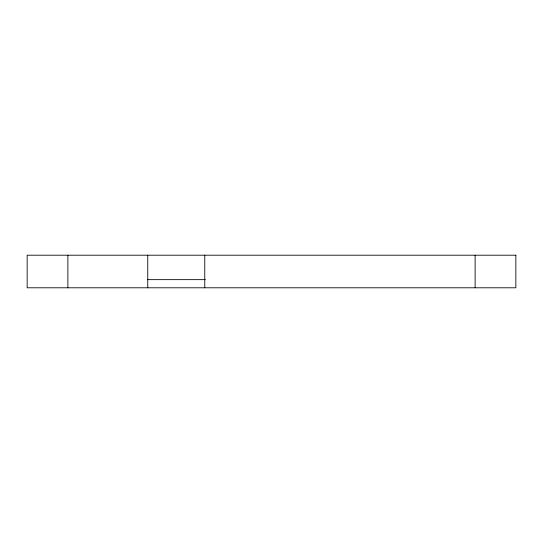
<?xml version="1.0" encoding="UTF-8"?>
<svg xmlns="http://www.w3.org/2000/svg" width="543" height="543" viewBox="0 0 543 543"><rect width="100%" height="100%" fill="white"/><g stroke="black" fill="none" stroke-linecap="round" stroke-linejoin="round"><path stroke-width="0.81" d="M147.384 279.645L205.369 279.645M475.125 255.21L475.125 287.79M204.765 255.21L204.765 287.79M147.75 255.21L147.75 287.79M67.875 255.21L67.875 287.79M515.85 255.21L27.15 255.21L27.15 287.79L515.85 287.79L515.85 255.21"/></g></svg>
